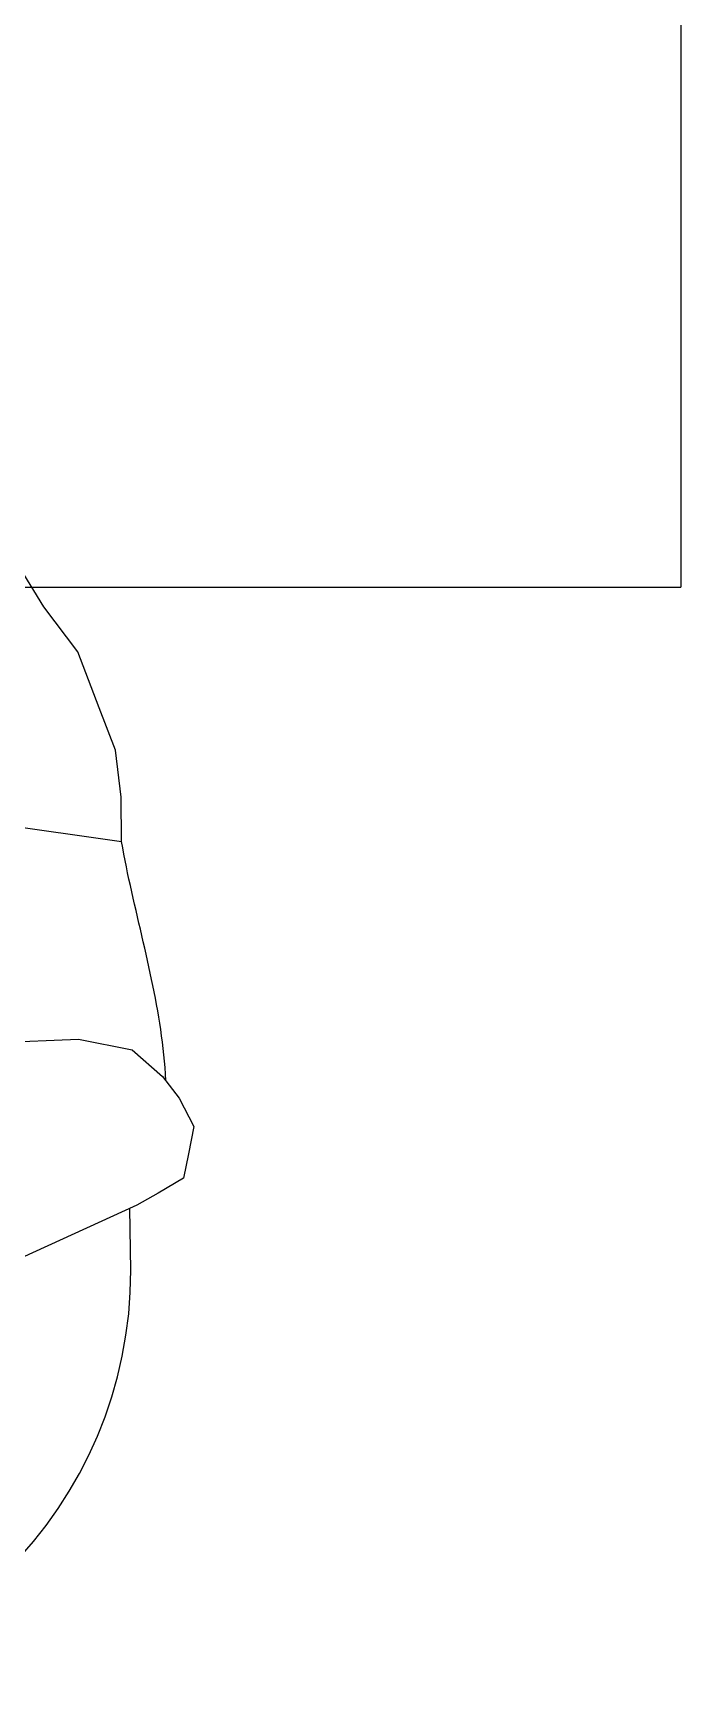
# Model space of a CAD drawing. Header units: millimetres. Extents: x -155 to 94595, y -3153 to 63413.
# Drawn here: x 92861 to 93165, y 43507 to 44287 of the extents above; entities that cross this region are included whole.
import ezdxf

# ---------------------------------------------------------------- set-up
doc = ezdxf.new("R2010")
doc.units = ezdxf.units.MM
doc.linetypes.add('TRATTEGGIATA2', pattern=[0.375, 0.25, -0.125])
doc.layers.add('5', color=1, linetype='TRATTEGGIATA2')
doc.layers.add('int', color=185, linetype='Continuous')

msp = doc.modelspace()

# ---------------------------------------------------------------- linework, layer by layer
at = {"layer": '5'}
msp.add_lwpolyline([(93164.86, 44026.989), (92564.86, 44026.989), (92564.86, 44926.989), (93164.86, 44926.989)], close=True, dxfattribs=at)
at = {"layer": 'int'}
for p, q in [((92866.168, 44017.854), (92850.303, 44043.695)), ((92882.004, 43996.806), (92866.168, 44017.854)), ((92892.105, 43970.543), (92882.004, 43996.806)), ((92899.737, 43950.699), (92892.105, 43970.543)), ((92902.334, 43928.708), (92899.737, 43950.699)), ((92902.555, 43907.841), (92902.334, 43928.708)), ((92829.403, 43918.292), (92902.555, 43907.841)), ((92903.087, 43904.893), (92902.555, 43907.841)), ((92903.642, 43901.946), (92903.087, 43904.893)), ((92904.217, 43899.003), (92903.642, 43901.946)), ((92904.811, 43896.062), (92904.217, 43899.003)), ((92905.422, 43893.123), (92904.811, 43896.062)), ((92906.048, 43890.185), (92905.422, 43893.123)), ((92906.687, 43887.25), (92906.048, 43890.185)), ((92907.338, 43884.315), (92906.687, 43887.25)), ((92907.998, 43881.383), (92907.338, 43884.315)), ((92908.667, 43878.451), (92907.998, 43881.383)), ((92909.342, 43875.519), (92908.667, 43878.451)), ((92910.021, 43872.589), (92909.342, 43875.519)), ((92910.702, 43869.659), (92910.021, 43872.589)), ((92911.385, 43866.729), (92910.702, 43869.659)), ((92912.066, 43863.798), (92911.385, 43866.729)), ((92912.745, 43860.868), (92912.066, 43863.798)), ((92913.419, 43857.937), (92912.745, 43860.868)), ((92914.086, 43855.005), (92913.419, 43857.937)), ((92914.746, 43852.073), (92914.086, 43855.005)), ((92915.395, 43849.139), (92914.746, 43852.073)), ((92916.033, 43846.204), (92915.395, 43849.139)), ((92916.657, 43843.267), (92916.033, 43846.204)), ((92917.266, 43840.328), (92916.657, 43843.267)), ((92917.857, 43837.388), (92917.266, 43840.328)), ((92918.43, 43834.445), (92917.857, 43837.388)), ((92918.982, 43831.5), (92918.43, 43834.445)), ((92919.511, 43828.552), (92918.982, 43831.5)), ((92920.016, 43825.601), (92919.511, 43828.552)), ((92920.495, 43822.647), (92920.016, 43825.601)), ((92920.947, 43819.689), (92920.495, 43822.647)), ((92740.692, 43809.604), (92882.406, 43815.168)), ((92882.406, 43815.168), (92907.508, 43810.178)), ((92921.368, 43816.729), (92920.947, 43819.689)), ((92921.758, 43813.764), (92921.368, 43816.729)), ((92907.508, 43810.178), (92907.508, 43810.178)), ((92907.508, 43810.178), (92921.83, 43797.765)), ((92922.115, 43810.795), (92921.758, 43813.764)), ((92922.436, 43807.823), (92922.115, 43810.795)), ((92922.721, 43804.845), (92922.436, 43807.823)), ((92922.967, 43801.864), (92922.721, 43804.845)), ((92923.173, 43798.877), (92922.967, 43801.864)), ((92923.336, 43795.885), (92923.173, 43798.877)), ((92921.83, 43797.765), (92929.533, 43787.494)), ((92923.342, 43795.749), (92923.336, 43795.885)), ((92929.533, 43787.494), (92936.458, 43774.299)), ((92936.458, 43774.299), (92933.906, 43761.537)), ((92933.906, 43761.537), (92931.609, 43750.052)), ((92931.609, 43750.052), (92919.698, 43743.067)), ((92909.754, 43737.385), (92841.189, 43706.219)), ((92919.698, 43743.067), (92909.754, 43737.385)), ((92906.935, 43706.989), (92906.415, 43735.868))]:
    msp.add_line(p, q, dxfattribs=at)
msp.add_arc((92706.935, 43706.989), 200, 270, 360, dxfattribs=at)

doc.saveas('drawing.dxf')
